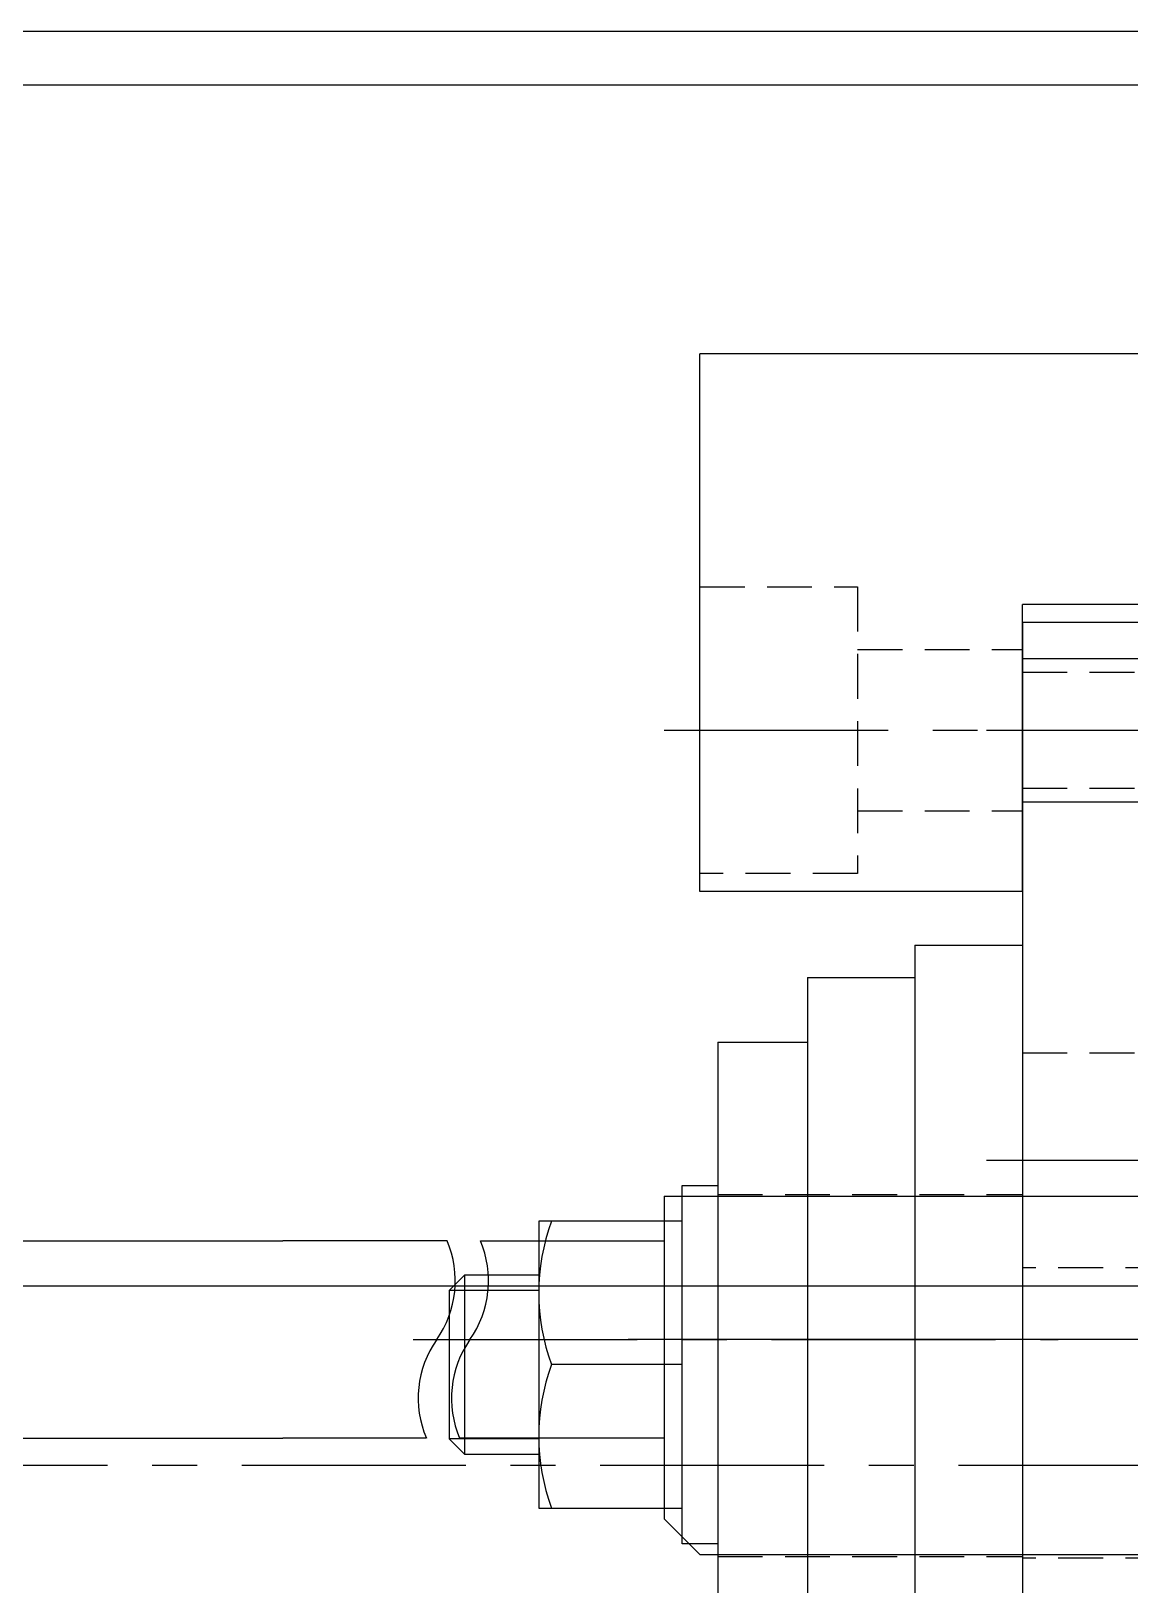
# Model space of a CAD drawing. Header units: inches. Extents: x 0 to 77285, y -118 to 40065.
# Drawn here: x 16915.88 to 16946.55, y 2645.49 to 2688.84 of the extents above; entities that cross this region are included whole.
import ezdxf

# ---------------------------------------------------------------- set-up
doc = ezdxf.new("R2010")
doc.units = ezdxf.units.IN
doc.header["$LTSCALE"] = 5
doc.header["$MEASUREMENT"] = 0
doc.linetypes.add('CENTER', pattern=[2, 1.25, -0.25, 0.25, -0.25])
doc.linetypes.add('HIDDEN', pattern=[0.375, 0.25, -0.125])
for name, color, linetype in [('11', 1, 'CENTER'), ('22', 2, 'HIDDEN'), ('44', 4, 'Continuous'), ('55', 5, 'Continuous'), ('77', 40, 'HIDDEN'), ('B', 123, 'Continuous'), ('G', 231, 'Continuous'), ('T', 3, 'Continuous')]:
    doc.layers.add(name, color=color, linetype=linetype)

# ---------------------------------------------------------------- blocks, each defined once
blk = doc.blocks.new('A$C674316cb')
for p, q in [((7, 170), (7, 5145)), ((40.5, 170), (40.5, 5145))]:
    blk.add_line(p, q)
at = {"layer": '11'}
blk.add_line((45.5, 170), (45.5, 5145), dxfattribs=at)
at = {"layer": 'B'}
blk.add_line((5.5, 170), (5.5, 5145), dxfattribs=at)
blk = doc.blocks.new('A$Cd39330c3E')
for p, q in [((-3, 11), (0, 11)), ((-3, 11), (-3, -35)), ((0, 11), (0, -35)), ((-6, 10.1), (-6, -11.5)), ((-6, 10.1), (-3, 10.1)), ((-8.5, 8.3), (-8.5, -9.7)), ((-8.5, 8.3), (-6, 8.3)), ((-9.5, -5.7), (-9.5, 4.3)), ((-9.5, 4.3), (-8.5, 4.3)), ((-8.5, 4.3), (-8.5, -5.7)), ((-9.5, 3.3), (-13.5, 3.3)), ((-13.5, 3.3), (-13.5, -4.7)), ((-9.5, -4.7), (-9.5, 3.3)), ((-15.567, 1.8), (-16, 1.367)), ((-13.5, 1.8), (-15.567, 1.8)), ((-15.567, 1.8), (-15.567, -3.2)), ((-16, 1.367), (-16, -2.767)), ((-9.5, -0.7), (-13.143, -0.7)), ((-16, -2.767), (-15.567, -3.2)), ((-15.567, -3.2), (-13.5, -3.2)), ((-13.5, -4.7), (-9.5, -4.7)), ((-8.5, -5.7), (-9.5, -5.7))]:
    blk.add_line(p, q)
for centre in [(-7.723, 1.3), (-7.723, -2.7)]:
    blk.add_arc(centre, 5.777, 159.7438, 200.2562)
at = {"layer": '11'}
blk.add_line((-17, 0), (1, 0), dxfattribs=at)
at = {"layer": '22'}
for p, q in [((-8.5, 4.05), (0, 4.05)), ((-8.5, -6.05), (0, -6.05))]:
    blk.add_line(p, q, dxfattribs=at)
at = {"layer": 'T'}
for p, q in [((-13.5, 1.367), (-16, 1.367)), ((-13.5, -2.767), (-16, -2.767))]:
    blk.add_line(p, q, dxfattribs=at)
blk = doc.blocks.new('A$C413fe28c')
for p, q in [((0, 71, 0), (0, 3, 0)), ((6, 71), (0, 71))]:
    blk.add_line(p, q)
at = {"layer": '11'}
for p, q in [((-1, 68), (7, 68)), ((-1, 56, 0), (7, 56, 0)), ((7, 51, 0), (-1, 51, 0))]:
    blk.add_line(p, q, dxfattribs=at)
at = {"layer": '22'}
for p, q in [((0, 69.621), (6, 69.621)), ((0, 66.379), (6, 66.379)), ((0, 59, 0), (6, 59, 0)), ((6, 53, 0), (0, 53, 0))]:
    blk.add_line(p, q, dxfattribs=at)
at = {"layer": '77'}
blk.add_line((6, 44.9, 0), (0, 44.9, 0), dxfattribs=at)
at = {"layer": 'T'}
for p, q in [((0, 70), (6, 70)), ((0, 66), (6, 66))]:
    blk.add_line(p, q, dxfattribs=at)
blk = doc.blocks.new('A$C00f3e74d')
for p, q in [((6, 10.5), (-9, 10.5)), ((-9, -4.5, 0), (-9, 10.5, 0)), ((3.355, 10.5), (3.355, 3.5)), ((6, 3.5, 0), (6, 10.5, 0)), ((6, 3.5), (0, 3.5)), ((0, -4.5), (0, 3.5)), ((0, -4.5), (-9, -4.5))]:
    blk.add_line(p, q)
at = {"layer": '11'}
blk.add_line((-10, 0), (2, 0), dxfattribs=at)
at = {"layer": '22'}
for p, q in [((-9, 4), (-4.6, 4)), ((-4.6, 4), (-4.6, -4)), ((-4.6, 2.25), (0, 2.25)), ((-4.6, -2.25), (0, -2.25)), ((-4.6, -4), (-9, -4))]:
    blk.add_line(p, q, dxfattribs=at)
blk = doc.blocks.new('A$Ce6d7c87e')
for p, q in [((-217, -17.5), (-200, -17.5)), ((-217, -17.5), (-217, -26.5)), ((-235.504, -18.75), (-227.642, -18.75)), ((-223.056, -18.75), (-227.642, -18.75)), ((-222.128, -18.75), (-217, -18.75)), ((-235.504, -24.25), (-227.642, -24.25)), ((-223.636, -24.25), (-227.642, -24.25)), ((-217, -24.25), (-222.708, -24.25)), ((-217, -26.5), (-216, -27.5)), ((-216, -27.5), (-200, -27.5))]:
    blk.add_line(p, q)
for centre, start, end in [((-225.677, -19.864), 324.9444, 23.0267), ((-224.749, -19.864), 324.9444, 23.0267), ((-221.014, -23.136), 144.9444, 203.0267), ((-220.086, -23.136), 144.9444, 203.0267)]:
    blk.add_arc(centre, 2.848, start, end)
at = {"layer": '11'}
blk.add_line((218, -21.5), (-218, -21.5), dxfattribs=at)
blk = doc.blocks.new('A$Cdd77d11a')
for p, q in [((-22, -17.5), (-5, -17.5)), ((-22, -17.5), (-22, -26.5)), ((-40.504, -18.75), (-32.642, -18.75)), ((-28.056, -18.75), (-32.642, -18.75)), ((-27.128, -18.75), (-22, -18.75)), ((-40.504, -24.25), (-32.642, -24.25)), ((-28.636, -24.25), (-32.642, -24.25)), ((-22, -24.25), (-27.708, -24.25)), ((-22, -26.5), (-21, -27.5)), ((-21, -27.5), (-5, -27.5))]:
    blk.add_line(p, q)
for centre, start, end in [((-30.677, -19.864), 324.9444, 23.0267), ((-29.749, -19.864), 324.9444, 23.0267), ((-26.014, -23.136), 144.9444, 203.0267), ((-25.086, -23.136), 144.9444, 203.0267)]:
    blk.add_arc(centre, 2.848, start, end)
at = {"layer": '11'}
blk.add_line((348, -21.5), (-23, -21.5), dxfattribs=at)
blk = doc.blocks.new('A$C0d65e141')
blk.add_blockref('A$C413fe28c', (-207, 47, 0))
at = {"layer": '44'}
blk.add_blockref('A$Cd39330c3E', (-207, 98, 0), dxfattribs=at)
at = {"layer": '55'}
for name, p in [('A$Ce6d7c87e', (0, 119.5)), ('A$Cdd77d11a', (-195, 119.5))]:
    blk.add_blockref(name, p, dxfattribs=at)
at = {"layer": 'G'}
blk.add_blockref('A$C00f3e74d', (-207, 115, 0), dxfattribs=at)
blk = doc.blocks.new('A$C4ccd2fab')
blk.add_blockref('A$C0d65e141', (0, -34.5))

msp = doc.modelspace()

# ---------------------------------------------------------------- block references
at = {"rotation": 270}
msp.add_blockref('A$C674316cb', (16541.76552788, 2694.33538786), dxfattribs=at)
msp.add_blockref('A$C4ccd2fab', (17150.54826047, 2588.83538786, 0))

doc.saveas('drawing.dxf')
